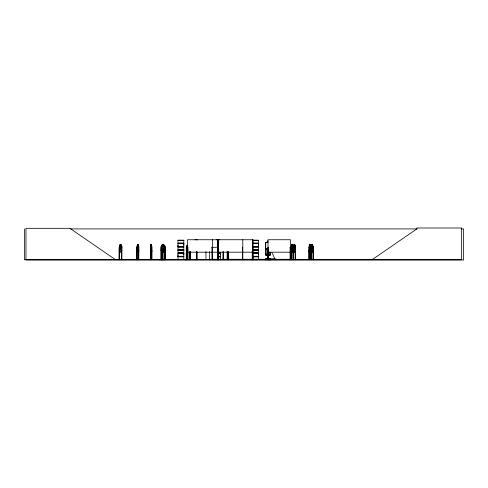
<?xml version="1.0" encoding="UTF-8"?>
<svg xmlns="http://www.w3.org/2000/svg" width="488" height="488" viewBox="0 0 488 488"><rect width="100%" height="100%" fill="white"/><g stroke="black" fill="none" stroke-linecap="round" stroke-linejoin="round"><path stroke-width="0.73" d="M177.986 256.285L177.986 253.424L183.805 253.424L183.799 256.285L177.986 256.285L177.992 254.858M177.986 246.501L177.986 243.646L183.805 243.646L183.799 246.501L177.986 246.501L177.992 245.074M183.799 254.858L183.799 253.424M183.799 245.074L183.799 243.646M220.46 254.858L220.46 253.424L217.556 253.424M258.426 254.858L258.426 253.424L252.613 253.424M258.426 245.074L258.426 243.646L253.004 243.646M252.613 256.859L258.433 256.859L258.433 259.616L250.411 259.677L257.481 259.506M266.149 248.508L266.125 255.09L265.673 255.09L265.716 242.652L266.167 242.658M162.815 251.997L162.943 250.472M162.864 251.997L162.992 250.472M151.683 251.997L151.677 245.83M151.878 250.472L151.731 251.997L150.578 251.997L150.45 250.472M159.295 259.732L166.286 259.701M159.356 259.506L166.28 259.506L159.369 259.738M148.138 259.506L154.037 259.506M177.974 259.732L177.986 256.859L183.805 256.859L183.805 259.616L177.961 259.628M214.635 259.732L220.472 259.622L220.46 256.859L217.556 256.859M252.662 239.748L252.577 259.64M138.58 251.997L138.793 250.478M138.836 250.478L138.623 251.997L137.122 251.997M292.959 251.997L293.221 250.472L293.007 251.997L291.348 251.997L291.135 246.373L291.354 245.83L291.867 245.83M295.484 250.478L295.203 251.997L293.587 251.997L293.398 250.472L293.636 251.997M310.758 251.997L311.015 250.472L310.801 251.997L309.142 251.997M313.003 251.997L313.284 250.478M134.682 259.506L140.861 259.506M162.577 250.472L162.785 249.246M289.122 259.506L297.656 259.506M293.184 259.732L293.154 259.287M293.282 259.701L292.952 245.83M295.527 259.701L295.606 247.306L295.271 247.306L295.252 259.738M306.915 259.506L315.449 259.506M309.056 259.707L309.197 245.83M311.082 259.701L311.161 247.306M313.223 259.707L313.284 246.367L312.985 245.879L311.405 245.879M151.64 249.246L151.408 250.472L150.969 250.472L150.969 245.879M121.549 251.997L121.89 246.367L121.53 245.879L119.529 245.879M121.89 250.478L121.591 251.997L119.505 251.997L119.237 250.478L119.548 251.997M117.193 259.506L123.72 259.701M161.674 259.738L161.888 245.83M161.772 246.397L161.894 245.879M164.651 251.948L165.17 250.478L164.688 251.997L161.559 251.997L161.15 250.478L161.583 251.997M136.963 259.738L136.933 246.373L137.598 245.83M136.976 246.373L137.177 245.83M216.916 239.809L219.466 239.754M188.008 259.287L187.49 259.287L187.477 259.738L185.056 259.707L191.497 259.506M195.346 259.738L197.652 259.482L195.31 259.701M197.622 259.5L195.316 259.5M268.894 259.701L266.881 259.5L268.9 259.677M291.397 245.83L291.232 259.738M293.642 245.83L293.489 259.701M311.905 245.83L311.393 245.83L311.173 246.373L311.21 259.738M311.442 245.83L311.222 246.373M209.48 259.488L209.523 259.287M217.593 259.732L217.648 239.748L217.618 252.186M217.788 259.707L217.916 239.748M119.56 245.83L119.292 259.738M311.887 245.879L311.539 246.391L311.564 259.738M161.815 247.306L161.046 247.306L161.083 259.738L161.15 246.373L161.571 245.83L162.858 245.83M161.217 250.472L161.217 246.397L161.595 245.83M187.721 245.83L186.788 245.83L186.367 246.373L186.398 259.738M186.812 245.83L186.41 246.397L186.837 251.948M372.063 259.738L416.862 228.909L416.862 228L461.654 228L461.654 259.738L24.4 259.738L24.4 228.909M222.9 259.707L223.01 251.692M70.199 228.909L417.094 228.909M461.312 228.909L463.6 228.909L463.6 260L25.974 260L25.974 228.323L70.772 228.323L70.772 228.909L115.564 259.738M197.585 239.791L195.035 239.754M218.667 240.004L216.886 239.748M177.986 240.2L183.811 240.2M217.575 240.2L218.106 240.2M252.998 240.2L258.439 240.2M252.998 240.309L258.439 240.316L258.426 243.073L253.004 243.073M177.992 240.486L183.799 240.486M253.01 240.486L258.426 240.486M267.229 242.615L267.229 241.09L268.248 241.09M268.156 242.64L265.49 242.64L265.49 248.862L268.156 248.862M177.949 243.268L183.848 243.268M252.967 243.268L258.469 243.268M177.949 243.445L183.848 243.445M252.967 243.445L258.469 243.445M151.42 244.299L150.902 244.299L150.92 245.879M293.593 245.83L294.111 245.83L294.063 244.299L294.795 244.299L294.795 245.83L295.24 245.83M309.148 245.83L309.666 245.83L309.618 244.299L310.35 244.299L310.35 245.83L311.015 246.391L310.972 259.738L310.947 259.287M120.139 244.348L120.987 244.348M137.573 244.348L138.196 244.348M150.92 244.348L151.408 244.348M162.138 244.348L163.791 244.348M291.842 244.348L292.532 244.348M294.087 244.348L294.776 244.348M309.642 244.348L310.331 244.348M311.887 244.348L312.57 244.348M162.51 244.604L162.51 245.116M119.517 245.83L120.152 245.83M120.975 245.83L121.579 245.83M138.171 245.83L138.616 245.83M150.969 245.83L150.45 246.397L150.444 259.738M151.371 245.83L151.878 246.391L151.884 259.738M163.809 245.83L164.7 245.83L165.17 246.367L165.194 259.732M292.507 245.83L293.001 245.83M312.552 245.83L313.259 246.391M137.14 245.879L138.61 245.879M150.591 245.879L151.719 245.879M161.589 245.879L164.682 245.879M186.806 245.879L187.764 245.879L187.099 246.391L187.099 249.246L187.764 250.472M291.36 245.879L292.989 245.879L293.239 246.367M293.605 245.879L295.234 245.879M309.16 245.879L310.789 245.879M138.793 246.367L138.787 259.738M161.711 246.373L161.76 259.738M162.803 245.879L163.01 246.367L162.809 245.83M165.145 246.367L164.676 245.83M150.969 246.391L151.408 246.391M253.004 246.501L258.433 246.501L258.433 243.646M177.949 246.702L183.848 246.702M252.967 246.702L258.469 246.702M177.949 246.879L183.848 246.879M252.967 246.879L258.469 246.879M253.004 247.081L258.433 247.081L258.433 249.832L253.01 249.758M121.445 247.306L121.817 247.306M138.769 247.306L138.58 259.738M165.096 247.306L164.651 247.306L164.609 259.738M187.538 247.306L187.965 247.306L188.008 259.738M211.755 247.306L218.337 247.306L218.288 259.738M242.792 247.306L242.365 247.306L242.414 259.738M252.662 247.306L253.101 247.306M290.037 247.306L290.488 247.306M291.165 247.306L291.501 247.306M293.745 247.306L293.032 247.306L293.007 259.738M308.965 247.306L309.3 247.306M311.539 247.306L310.825 247.306L310.807 259.738M266.167 248.788L267.613 248.74M150.969 249.246L151.408 249.246M183.811 249.838L177.931 249.911L183.811 249.954M252.998 249.838L258.439 249.838M252.998 249.984L258.439 249.954M252.998 250.088L258.439 250.082L258.426 252.851L252.613 252.851M177.992 250.265L183.799 250.265M253.01 250.265L258.426 250.265M136.933 250.478L137.171 251.997M161.711 250.478L161.888 251.997M186.367 250.478L186.8 251.997M291.135 250.478L291.391 251.997M308.928 250.478L309.191 251.997M313.046 251.997L311.387 251.997L311.222 250.478M119.529 251.948L121.567 251.948M138.61 251.948L137.14 251.948L137 250.472M150.591 251.948L151.719 251.948M161.589 251.948L164.682 251.948M291.36 251.948L292.989 251.948M293.605 251.948L295.234 251.948M309.16 251.948L310.789 251.948M311.405 251.948L313.034 251.948M187.544 252.186L253.101 252.186M267.997 252.186L290.488 252.186M217.556 252.851L220.466 252.851M177.949 253.052L183.848 253.052M218.319 253.052L220.509 253.052M252.571 253.052L258.469 253.052M177.949 253.229L183.848 253.229M218.319 253.229L220.509 253.229M252.571 253.229L258.469 253.229M266.161 254.102L265.643 254.102L265.643 255.139L270.309 255.139L270.309 254.102L269.791 254.102M266.161 254.882L269.791 254.882M217.556 256.285L220.466 256.285L220.466 253.424M252.613 256.285L258.433 256.285L258.433 253.424M177.949 256.481L183.848 256.481M218.319 256.481L220.509 256.481M252.571 256.481L258.469 256.481M177.949 256.657L183.848 256.657M218.319 256.657L220.509 256.657M252.571 256.657L258.469 256.657M267.601 258.707L268.052 258.707M270.437 259.738L270.437 258.835L265.515 258.853L265.515 259.738L265.533 258.982L270.437 258.963M270.419 258.982L270.2 259.72M119.048 259.287L119.505 259.287M121.402 259.287L121.86 259.287M136.732 259.287L137.116 259.738L137.091 247.306L136.774 247.306L136.768 259.738M138.812 259.287L138.433 259.738M150.267 259.287L150.621 259.287M151.554 259.287L151.914 259.287M161.851 259.287L161.003 259.287L161.003 259.738M162.638 259.287L162.98 259.287M164.609 259.287L165.139 259.287M186.221 259.287L186.751 259.287L186.751 259.738M189.826 259.287L190.357 259.287M196.987 259.287L195.932 259.354L195.932 259.738M211.944 259.287L290.531 259.287L290.531 259.738M291.129 259.287L291.537 259.287M292.989 259.287L293.782 259.287M295.234 259.287L295.643 259.287L295.63 259.738M308.928 259.287L309.337 259.287M310.789 259.287L311.582 259.287M313.034 259.287L313.442 259.287M223.48 259.415L227.109 259.415M242.823 259.482L242.792 239.748M264.716 259.738L270.931 259.738M177.992 259.537L183.799 259.537M185.08 259.506L187.477 259.5M214.653 259.537L220.46 259.537M250.411 259.506L258.426 259.537M214.183 259.287L214.201 259.738L214.134 259.287M253.174 259.701L253.144 259.287M291.543 259.701L291.501 246.391L291.818 244.299L292.556 244.299L292.83 249.246L292.483 250.472L291.842 250.472L291.501 249.246M289.719 259.732L289.646 259.354M219.313 259.701L217.007 259.701M311.301 259.707L311.35 247.306M120.987 245.879L121.427 246.391L121.427 249.246L120.987 250.472L120.182 250.472L119.743 249.246L120.152 244.299M121.543 245.83L121.86 246.391L121.817 259.738M151.408 245.879L151.573 259.738M310.752 245.83L310.972 246.391M295.197 245.83L295.484 259.738L295.399 259.287M138.574 245.83L138.818 246.391M311.539 249.246L311.887 250.472L312.527 250.472L312.869 249.246L312.552 244.299M311.387 259.714L311.399 247.306M293.587 259.714L293.556 251.692M311.198 250.472L311.435 251.997M161.772 250.472L161.894 251.948M313.424 259.738L313.406 247.306L313.07 247.306L313.052 259.738M313.192 259.287L313.192 259.738M312.595 245.83L312.595 244.299L311.863 244.299L311.863 245.83M311.905 244.299L311.93 245.879M310.307 244.299L310.624 249.246L310.283 250.472L309.642 250.472L309.3 246.391L309.666 244.299M309.3 251.692L309.319 259.738M294.752 244.299L295.075 249.246L294.728 250.472L294.087 250.472L293.745 246.391L294.111 244.299M293.745 251.692L293.764 259.738M293.599 247.306L293.624 259.738M293.361 247.306L293.3 259.738M291.867 244.299L291.891 245.879M291.354 247.306L291.379 259.738L291.312 247.306M290.415 247.306L290.415 259.738L290.488 239.748L267.997 239.748L267.997 259.738M290.165 259.287L290.171 259.738M290.11 247.306L290.067 259.738M289.994 259.287L289.994 259.738M275.909 259.738L275.909 259.03L273.146 258.835L269.626 259.03L269.626 259.738M270.285 252.192L270.285 255.12M270.175 258.963L270.175 259.738M269.834 252.192L269.791 255.139M268.424 259.738L268.382 247.306L267.93 247.306L267.906 259.738M268.308 247.306L268.278 259.738L268.241 259.287M268.168 254.23L268.168 255.529M268.065 259.287L268.065 259.738M267.631 248.38L267.601 259.482M267.534 241.395L267.534 241.902M267.278 241.139L267.278 242.67M266.143 254.102L266.161 255.139M265.771 258.963L265.771 259.738M265.698 243.164L265.698 247.27M256.328 259.738L256.267 259.287L256.249 259.738M256.139 259.287L256.151 259.738M255.986 259.287L255.974 259.738M255.919 259.287L255.877 259.738M255.84 259.287L255.797 259.738M253.095 259.738L253.101 239.748L187.544 239.748L187.593 259.738M252.821 247.306L252.821 259.738M252.729 259.287L252.735 259.738M252.546 259.287L252.564 259.738M252.333 251.692L252.4 259.738M252.247 251.692L252.211 259.738M244.891 259.354L244.891 259.738M244.512 259.354L244.512 259.738M243.982 259.354L243.982 259.738M242.743 259.287L242.737 259.738M242.322 259.287L242.322 259.738M228.982 259.354L228.982 259.738M228.646 251.796L228.695 259.738M228.597 259.287L228.597 259.738M228.225 251.796L228.225 259.738M228.177 259.287L228.158 259.738L228.073 259.354M227.628 259.287L227.628 259.738M227.579 251.692L227.53 259.738M227.207 259.287L227.207 259.738M227.158 251.692L227.109 259.738M223.431 251.692L223.48 259.738M223.382 259.287L223.382 259.738M223.059 259.287L223.059 259.738M218.386 259.287L218.386 259.738M218.166 259.287L218.166 259.738M218.063 239.748L218.106 259.738M218.032 239.748L217.984 252.186M217.965 259.287L217.99 259.738M217.77 239.748L217.758 240.2M217.758 247.306L217.807 259.738M213.714 259.287L213.762 259.738M213.665 259.738L213.665 259.415L210.035 259.415L210.041 259.738M212.89 259.354L212.89 259.738M212.463 259.287L212.451 259.738M212.414 239.748L212.365 259.738M212.042 259.287L212.042 259.738M211.993 247.306L211.944 259.738M209.938 259.287L209.993 259.738M209.657 251.692L209.62 259.738M205.954 251.692L205.954 259.738M196.945 251.796L196.987 259.738M196.865 251.796L196.841 259.738M196.633 259.287L196.646 259.738M196.524 251.692L196.524 259.738M196.457 259.287L196.457 259.738M190.314 251.692L190.296 259.738M190.235 251.692L190.277 259.738M190.167 259.287L190.167 259.738M190.003 259.287L190.015 259.738M189.948 251.692L189.905 259.738M189.869 251.692L189.826 259.738M187.917 259.287L187.917 259.738M186.672 259.738L186.709 247.306L186.264 247.306L186.264 259.738M186.562 259.287L186.575 259.738M165.017 247.306L165.066 259.738M164.962 259.287L164.95 259.738M164.798 259.287L164.785 259.738M164.731 247.306L164.688 259.738M162.955 246.367L162.943 259.738M162.864 259.287L162.888 259.738M162.815 259.738L162.589 244.299M162.675 251.692L162.663 259.738M162.577 246.391L162.577 249.246M162.504 244.299L162.522 245.879M161.827 259.287L161.827 259.738M161.546 247.306L161.534 259.738M161.412 247.306L161.455 259.738M161.357 259.287L161.345 259.738M151.805 259.287L151.78 259.738M151.744 247.306L151.731 259.738M151.371 244.299L151.408 251.997M150.951 244.299L150.969 251.997M150.603 259.738L150.585 247.306L150.292 259.738M150.371 259.287L150.395 259.738M138.641 259.287L138.665 259.738M138.452 250.228L138.446 259.738M136.902 259.287L136.902 259.738M121.683 250.96L121.713 259.738M121.579 247.306L121.579 259.738L121.549 259.287M121.445 250.96L121.414 259.738M120.951 245.879L120.975 244.299L120.109 244.299L120.109 245.83M119.493 259.738L119.462 247.306L119.09 247.306L119.078 259.738M119.328 250.228L119.359 259.738M119.194 259.287L119.194 259.738M271.92 252.747A180.56 7.857 51.9 0 1 273.713 259.061M309.16 259.677L309.111 247.306L309.178 259.738M138.507 249.246L138.196 250.472L137.616 250.472L137.549 244.299L138.22 244.299L138.507 249.246M162.187 245.879L162.187 250.472L163.791 250.472L164.456 249.246L164.456 246.391L163.791 245.879L163.834 244.299L162.126 244.299L162.187 245.879M183.811 240.316L177.986 240.309L177.992 243.073L183.805 243.073L183.805 240.316M120.847 244.604L120.322 244.604L120.322 245.116L120.847 245.116L120.847 244.604M138.092 244.604L137.72 245.116L138.092 244.604M151.329 244.604L151.048 245.116L151.329 244.604M163.571 244.604L162.772 244.604L162.772 245.116L163.571 245.116L163.571 244.604M292.373 244.604L291.958 244.604L291.958 245.116L292.373 245.116L292.373 244.604M294.612 244.604L294.203 244.604L294.203 245.116L294.612 245.116L294.612 244.604M310.167 244.604L309.758 244.604L309.758 245.116L310.167 245.116L310.167 244.604M312.411 244.604L312.003 244.604L312.003 245.116L312.411 245.116L312.411 244.604M120.987 246.391L120.182 246.391L120.182 249.246L120.987 249.246L120.987 246.391M138.196 246.391L137.616 246.391L137.616 249.246L138.196 249.246L138.196 246.391M163.791 246.391L162.187 246.391L162.187 249.246L163.791 249.246L163.791 246.391M292.483 246.391L291.842 246.391L291.842 249.246L292.483 249.246L292.483 246.391M294.728 246.391L294.087 246.391L294.087 249.246L294.728 249.246L294.728 246.391M310.283 246.391L309.642 246.391L309.642 249.246L310.283 249.246L310.283 246.391M312.527 246.391L311.887 246.391L311.887 249.246L312.527 249.246L312.527 246.391M183.805 247.081L177.986 247.081L177.986 249.832L183.799 249.758L183.799 247.081M183.811 250.1L177.986 250.088L177.992 252.851L183.805 252.851L183.805 250.1"/></g></svg>
